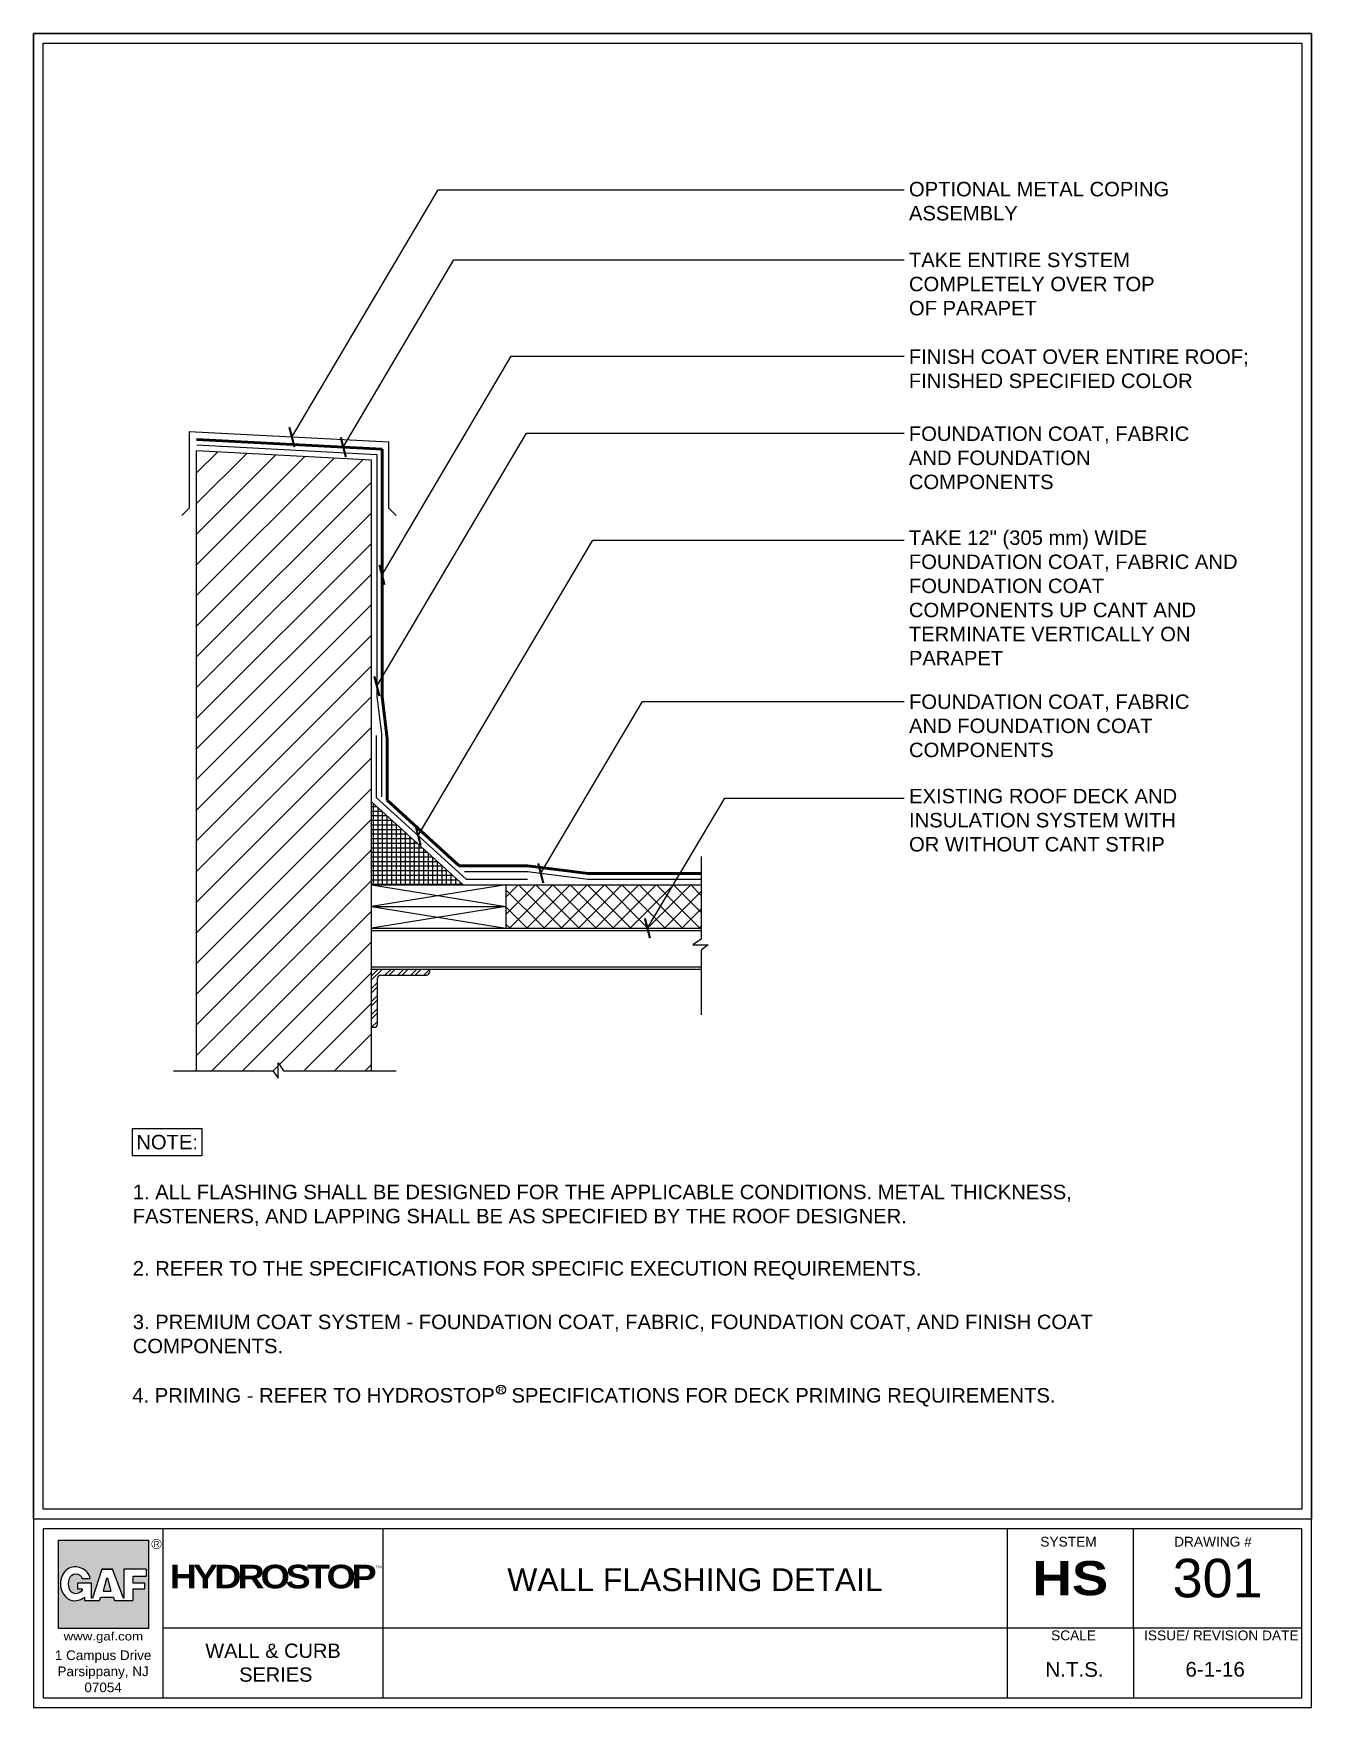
# Model space of a CAD drawing. Header units: inches. Extents: x 14.5 to 80.8, y 24.5 to 111.4.
import ezdxf
from ezdxf.enums import TextEntityAlignment as Align

# ---------------------------------------------------------------- set-up
doc = ezdxf.new("R2010")
doc.units = ezdxf.units.IN
doc.header["$MEASUREMENT"] = 0
doc.styles.add('ARCHQUIK', font='Archquik.shx', dxfattribs={"height": 0.1})
doc.styles.add('ARIAL', font='arial.ttf')
doc.styles.add('FONT', font='arial.ttf', dxfattribs={"height": 0.75})
doc.dimstyles.new('dIM-STYLE', dxfattribs={"dimtxt": 0.75, "dimasz": 0.75, "dimexe": 0.18, "dimexo": 0.0625, "dimgap": 0.09, "dimtad": 0, "dimtih": 1, "dimtoh": 1, "dimdec": 4, "dimzin": 0, "dimdsep": 46, "dimlunit": 4, "dimtxsty": 'FONT', "dimblk": 'ARCHTICK', "dimcen": 0, "dimclrd": 3, "dimclre": 3, "dimclrt": 256, "dimadec": 0, "dimazin": 0, "dimtfac": 1, "dimtdec": 4, "dimtofl": 0, "dimtmove": 0, "dimatfit": 3, "dimldrblk": 'ARCHTICK', "dimfxl": 1, "dimfrac": 2, "dimtolj": 1, "dimtzin": 0, "dimlwd": -1, "dimlwe": -1, "dimarcsym": 0})

# ---------------------------------------------------------------- blocks, each defined once
blk = doc.blocks.new('GAF_LOGO')
h = blk.add_hatch(color=242)
h.paths.add_polyline_path([(0.9999999843750018, 0.999999984375), (-0.01802111514781046, 0.999999984375), (-0.01802111514781046, -0.002743970513160665), (0.9999999843750018, -0.002743970513160499), (0.9999999843750018, 0.6710526210937502)])
edge = h.paths.add_edge_path(flags=16)
edge.add_line((0.3421052578125003, 0.5657894648437503), (0.2499999960937487, 0.5657894648437503))
edge.add_arc((0.1776315761718745, 0.542763149414063), 0.075943396054273, 17.65012421993013, 162.3498757800698)
edge.add_arc((0.2913533789062498, 0.5065789394531254), 0.1952830184252751, 162.3498757800698, 197.65012421993)
edge.add_arc((0.1804031326795207, 0.4712765883809845), 0.07885186654145789, 197.65012421993, 331.9610179646004)
edge.add_line((0.2499999960937487, 0.4342105195312511), (0.2499999960937487, 0.4473684140625002))
edge.add_line((0.2499999960937487, 0.4473684140625002), (0.1973684179687503, 0.4473684140625003))
edge.add_line((0.1973684179687503, 0.4473684140625003), (0.1973684179687503, 0.5131578867187501))
edge.add_line((0.1973684179687503, 0.5131578867187501), (0.3552631523437491, 0.5131578867187501))
edge.add_line((0.3552631523437491, 0.5131578867187501), (0.3552631523437491, 0.3421052578125003))
edge.add_line((0.3552631523437491, 0.3421052578125003), (0.3672600561810685, 0.3421052578125003))
edge.add_line((0.3672600561810685, 0.3421052578125003), (0.473684203125, 0.6710526210937502))
edge.add_line((0.473684203125, 0.6710526210937502), (0.5921052539062508, 0.6710526210937502))
edge.add_line((0.5921052539062508, 0.6710526210937502), (0.7168783917025898, 0.3421052578125004))
edge.add_line((0.7168783917025898, 0.3421052578125004), (0.7236841992187522, 0.3421052578125004))
edge.add_line((0.7236841992187522, 0.3421052578125004), (0.7236841992187522, 0.6710526210937502))
edge.add_line((0.7236841992187522, 0.6710526210937502), (0.9757096308521137, 0.6710526210937502))
edge.add_line((0.9757096308521137, 0.6710526210937502), (0.9757096308521139, 0.5921052539062504))
edge.add_line((0.9757096308521139, 0.5921052539062504), (0.828947355468749, 0.5921052539062504))
edge.add_line((0.828947355468749, 0.5921052539062504), (0.828947355468749, 0.5131578867187501))
edge.add_line((0.828947355468749, 0.5131578867187501), (0.9619798181352781, 0.5131578867187501))
edge.add_line((0.9619798181352781, 0.5131578867187501), (0.9619798181352782, 0.4473684140625002))
edge.add_line((0.9619798181352782, 0.4473684140625002), (0.8289473554687489, 0.4473684140625003))
edge.add_line((0.8289473554687489, 0.4473684140625003), (0.828947355468749, 0.3157894687500002))
edge.add_line((0.828947355468749, 0.3157894687500002), (0.6184210429687518, 0.3157894687500003))
edge.add_line((0.6184210429687518, 0.3157894687500003), (0.6052631484375013, 0.35526315234375))
edge.add_line((0.6052631484375013, 0.35526315234375), (0.4605263085937495, 0.3552631523437498))
edge.add_line((0.4605263085937495, 0.3552631523437498), (0.4473684140624989, 0.3157894687500002))
edge.add_line((0.4473684140624989, 0.3157894687500002), (0.2763157851562497, 0.3157894687500002))
edge.add_line((0.2763157851562497, 0.3157894687500002), (0.2763157851562497, 0.3552631523437499))
edge.add_arc((0.1671059236527185, 0.4777867589039027), 0.1641305212753787, 240.8042829104425, 311.71180968469173, ccw=False)
edge.add_arc((0.2222038028843561, 0.5072653279140215), 0.2193476823067968, 155.1482085443663, 231.9615675140741, ccw=False)
edge.add_arc((0.1895668580481229, 0.5197191371257442), 0.1845148081401703, 124.71226100437019, 154.3980145931274, ccw=False)
edge.add_arc((0.1751212575285651, 0.5254602239943656), 0.171785051789476, 13.577812998885406, 121.84091426695329, ccw=False)
h.paths.add_polyline_path([(0.5263157812499983, 0.5657894648437498), (0.5394736757812488, 0.5657894648437498), (0.5789473593750003, 0.421052625), (0.4868420976562504, 0.421052625)], flags=0)
at = {"color": 242}
for p, q in [((0.9757096308521138, 0.6710526210937502), (0.9757096308521138, 0.5921052539062504)), ((0.5263157812499983, 0.5657894648437498), (0.4868420976562504, 0.421052625)), ((0.4868420976562504, 0.421052625), (0.5789473593750003, 0.421052625)), ((0.5394736757812488, 0.5657894648437498), (0.5263157812499983, 0.5657894648437498)), ((0.5789473593750003, 0.421052625), (0.5394736757812488, 0.5657894648437498))]:
    blk.add_line(p, q, dxfattribs=at)
for points in [[(0.9999999843750018, 0.6710526210937502), (0.9999999843750019, -0.00274397051316061), (-0.01802111514781046, -0.00274397051316061), (-0.01802111514781046, 0.999999984375), (0.9999999843750018, 0.999999984375), (0.9999999843750018, 0.6710526210937502)], [(0.9757096308521138, 0.6710526210937502), (0.7236841992187522, 0.6710526210937502), (0.7236841992187522, 0.3421052578125003), (0.7168783917025898, 0.3421052578125003), (0.5921052539062508, 0.6710526210937502), (0.4736842031249999, 0.6710526210937502), (0.5921052539062508, 0.6710526210937502)]]:
    blk.add_lwpolyline(points, dxfattribs=at)
at = {"const_width": 0.006578947265625}
blk.add_lwpolyline([(1.146718681227561, 0.9569249246062017, 0.9999999999999999), (1.038984530952376, 0.9569249246062017, 0.9999999999999999)], format="xyb", close=True, dxfattribs=at)
at = {"color": 242}
for points in [[(0.4736842031249999, 0.6710526210937502), (0.3672600561810686, 0.3421052578125003), (0.3552631523437491, 0.3421052578125003), (0.3552631523437491, 0.5131578867187501), (0.1973684179687503, 0.5131578867187501), (0.1973684179687503, 0.4473684140625003), (0.2499999960937487, 0.4473684140625003), (0.2499999960937487, 0.4342105195312511, -0.6638381309650001), (0.1052631562500004, 0.4473684140625003, -0.1552561087471992), (0.1052631562500004, 0.5657894648437503, -0.7312178527831996), (0.2499999960937487, 0.5657894648437503), (0.3421052578125003, 0.5657894648437503, 0.5109723306082545), (0.08449389586529144, 0.6713944055155814, 0.1302578243974809), (0.02316816522774692, 0.599451122242597, 0.172358814401925)], [(0.08704397350846876, 0.3345076182265967, 0.3196577466454945), (0.2763157851562497, 0.3552631523437499), (0.2763157851562497, 0.3157894687500002), (0.4473684140624989, 0.3157894687500002), (0.4605263085937494, 0.3552631523437499), (0.6052631484375013, 0.3552631523437499), (0.6184210429687518, 0.3157894687500002), (0.828947355468749, 0.3157894687500002), (0.828947355468749, 0.4473684140625003), (0.9619798181352781, 0.4473684140625003), (0.9619798181352781, 0.5131578867187501), (0.828947355468749, 0.5131578867187501), (0.828947355468749, 0.5921052539062504), (0.9757096308521139, 0.5921052539062504)]]:
    blk.add_lwpolyline(points, format="xyb", dxfattribs=at)
blk.add_arc((0.222203802884356, 0.5072653279140215), 0.2193476823067967, 155.1482085443668, 231.9615675140741, dxfattribs=at)
at = {"style": 'ARIAL'}
blk.add_text('R', height=0.06578947265625, dxfattribs=at).set_placement((1.092851606089969, 0.956924924606203), align=Align.MIDDLE)
at = {"style": 'ARIAL', "width": 1.133105524367421}
blk.add_text('www.gaf.com', height=0.09481817704846432, dxfattribs=at).set_placement((0.03995709321242522, -0.1363967728893486), (0.9407297751728345, -0.1363967728893486), align=Align.FIT)
blk = doc.blocks.new('HydroStop')
at = {"color": 174, "linetype": 'Continuous', "style": 'ARIAL'}
blk.add_text('TM', height=0.07930227829834807, dxfattribs=at).set_placement((6.460029172047104, 0.5633620407934359))
at = {"lineweight": -2, "insert": (0.9349556855740957, 0.6638381548218604), "char_height": 0.633319658458992, "width": 5.94393791725881, "attachment_point": 1, "style": 'ARCHQUIK'}
blk.add_mtext('{\\fArial Black|b0|i0|c0|p34;\\T0.85;\\C154;HYDRO\\C132;STOP}', dxfattribs=at)

msp = doc.modelspace()

# ---------------------------------------------------------------- hatches: boundary and pattern name
h = msp.add_hatch()
h.set_pattern_fill('ANSI31', color=256, scale=9)
h.set_pattern_definition([(45, (-2.190129571172974, -8.156325032825976), (-0.795495128834866, 0.7954951288348661), [])])
h.paths.add_polyline_path([(32.02780652644201, 89.24993256304434), (22.95564198635044, 89.73395490806097), (22.95564198635045, 57.55297598575197), (26.9062228989464, 57.55297598575197), (27.18728721909664, 57.17822355888499), (27.18728721909664, 57.97457246597733), (27.4683515392469, 57.55297598575197), (32.02780652644201, 57.55297598575196)])
h = msp.add_hatch()
h.set_pattern_fill('NET', color=256, scale=1.8984375)
h.set_pattern_definition([(0, (-4.650416044161709, -27.20933541344292), (0, 0.2373046875), []), (90, (-4.650416044161709, -27.20933541344292), (-0.2373046875, 1.453072129847689e-17), [])])
h.paths.add_polyline_path([(32.02780652644201, 71.51161815165369), (32.02780652644201, 67.20196524268334), (36.7903181575632, 67.20196524268334)])
h = msp.add_hatch()
h.set_pattern_fill('ANSI37', color=256, scale=5.0625)
h.set_pattern_definition([(45, (-4.650416044161709, -27.20933541344292), (-0.4474660099696121, 0.4474660099696122), []), (135, (-4.650416044161709, -27.20933541344292), (-0.4474660099696122, -0.4474660099696121), [])])
h.paths.add_polyline_path([(49.14264331392894, 67.20196524268334), (39.00757047683965, 67.20196524268334), (39.00757047683965, 64.95354930054111), (49.14261636807502, 64.95354930054111)])
h = msp.add_hatch()
h.set_pattern_fill('ANSI32', color=256, scale=1.265625)
h.set_pattern_definition([(45, (-4.650416044161709, -27.20933541344292), (-0.335599507477209, 0.3355995074772091), []), (45, (-4.426683039552334, -27.20933541344292), (-0.335599507477209, 0.3355995074772091), [])])
h.paths.add_polyline_path([(32.02780652644201, 59.81618662349324), (32.18183134445803, 59.81618662349324, 0.414213562373094), (32.34003446945803, 59.97438974849324), (32.34003446945803, 62.36567732009675, -0.4142135623730945), (32.49823759445803, 62.52388044509675), (34.88330324687049, 62.52388044509675, 0.414213562373095), (35.04150637187049, 62.68208357009675), (35.04150637187049, 62.83610838811278), (32.02780652644201, 62.83610838811278)])

# ---------------------------------------------------------------- linework, layer by layer
for p, q in [((32.93271148054669, 90.1727789666689), (22.56530774805056, 90.72026864579927)), ((22.56530774805056, 90.72026864579927), (22.56530774805056, 86.7541059217704)), ((22.95564198635045, 57.55297598575197), (22.95564198635044, 89.73395490806097)), ((32.02780652644201, 89.24993256304434), (22.95564198635044, 89.73395490806097)), ((22.96348220159674, 90.03389560493102), (32.30887084659224, 89.53424213895164)), ((32.30887084659224, 89.53424213895164), (32.30887084659224, 76.9768892022102)), ((32.93271148054669, 86.75410592177039), (32.93271148054669, 90.17277896666891)), ((32.02780652644201, 57.55297598575196), (32.02780652644201, 89.24993256304434)), ((22.56530774805056, 86.7541059217704), (22.19055532118358, 86.37945211396313)), ((32.93271148054669, 86.75410592177039), (33.30746390741368, 86.37945211396311)), ((32.30887084659224, 76.9768892022102), (32.55088201910055, 75.04060258402428)), ((32.27476648850751, 74.96259490780017), (32.27476648850752, 71.74724884126287)), ((32.55088201910055, 75.04060258402428), (32.55088201910055, 71.77719927943076)), ((32.02780652644201, 71.51161815165369), (36.7903181575632, 67.20196524268334)), ((32.27476648850752, 71.74724884126289), (36.93869053288675, 67.50645158951775)), ((49.14266109188124, 68.6853931387184), (49.1426096297157, 64.39128712166955)), ((36.85274402235446, 67.89683513734249), (40.11634456506741, 67.89678582781265)), ((40.11634456506741, 67.89678582781265), (43.25479752101873, 67.50645158951276)), ((39.00757047683965, 67.20206386174304), (32.02780652644201, 66.07770796208239)), ((32.02780652644201, 67.20196524268334), (49.14265051812441, 67.20196524268334)), ((32.02780652644201, 67.20196524268334), (39.00757047683965, 66.07775727161224)), ((36.93869053288675, 67.50645158951775), (40.11624594600771, 67.50645158951276)), ((39.00757047683965, 67.20206386174304), (39.00757047683965, 64.95345068148143)), ((43.25479752101873, 67.50645158951276), (49.14265051812441, 67.50645158951276)), ((32.02780652644201, 66.07770796208239), (39.00757047683965, 66.07770796208239)), ((32.02780652644201, 66.07770796208239), (39.00757047683965, 64.95354930054111)), ((39.00757047683965, 66.07775727161224), (32.02839429603775, 64.95354930054111)), ((32.02839429603775, 64.95354930054111), (49.14261636807504, 64.95354930054111)), ((32.02839429603775, 64.83146935615932), (49.14261490502352, 64.83146935615932)), ((49.14266109188124, 64.39132204118093), (48.70548280022297, 64.09467590959783)), ((48.70548280022297, 64.09467590959783), (49.50183170731533, 64.09467590959783)), ((49.50183170731533, 64.09467590959783), (49.14256247282153, 63.81361158944756)), ((49.14260270701422, 63.8136430655522), (49.14256247282153, 60.45642155907758)), ((32.02839429603775, 62.95379375510018), (49.14259240225989, 62.95379375510016)), ((32.02839429603775, 62.83610838811278), (49.14259099187463, 62.83610838811278)), ((35.04150637187049, 62.82978784986203), (35.04150637187049, 62.68208357009675)), ((32.34003446945803, 59.97438974849324), (32.34003446945803, 62.36567732009675)), ((32.49823759445803, 62.52388044509675), (34.88330324687049, 62.52388044509675)), ((32.02780652644201, 59.81618662349324), (32.18183134445803, 59.81618662349324)), ((21.75327841046563, 57.55297598575197), (26.9062228989464, 57.55297598575197)), ((26.9062228989464, 57.55297598575197), (27.18728721909664, 57.17822355888499)), ((27.18728721909664, 57.17822355888499), (27.18728721909664, 57.97457246597733)), ((27.18728721909664, 57.97457246597733), (27.46835153924688, 57.55297598575197)), ((27.4683515392469, 57.55297598575197), (33.31470220842269, 57.55297598575197)), ((21.20705469467076, 33.78611375226865), (21.20705469467076, 25.02717102045245)), ((32.6318562415896, 25.02717102045245), (32.6318562415896, 33.78611375226865)), ((71.56792847675739, 28.65521179804592), (71.56792847675739, 33.78611375226865))]:
    msp.add_line(p, q)
at = {"lineweight": 50}
for p, q in [((22.95564198635044, 90.32275083079769), (32.57430404577973, 89.81530645910189)), ((32.57430404577973, 89.81530645910189), (32.57430404577973, 76.9767905831505)), ((32.57430404577973, 76.9767905831505), (32.84762676974339, 74.79070188673985)), ((32.84762676974339, 74.79070188673985), (32.84757746021354, 71.60530625837045)), ((32.84757746021354, 71.60530625837045), (36.57172901173407, 68.19348126892562)), ((36.57172901173407, 68.19348126892562), (40.1318277574406, 68.19348126892562)), ((40.1318277574406, 68.19348126892562), (43.27047795151132, 67.8030977210959)), ((43.27047795151132, 67.8030977210959), (49.14265051812441, 67.8030977210959))]:
    msp.add_line(p, q, dxfattribs=at)
at = {"linetype": 'Continuous'}
for p, q in [((65.01569888488676, 33.78611375226865), (65.01569888488676, 25.02717102045245)), ((21.20705469467076, 28.65521179804592), (80.29722166968178, 28.65521179804592)), ((71.56792847675739, 28.65521179804592), (71.56792847675739, 25.02717102045245))]:
    msp.add_line(p, q, dxfattribs=at)
for points in [[(14.49001371606128, 111.3851559938448), (14.49001371606128, 24.51839938696503), (80.80599330317555, 24.51839938696503), (80.80599330317555, 111.3851559938448)], [(14.49001371606128, 111.3851559938448), (80.80599330317555, 111.3851559938448), (80.80599330317555, 34.29488538575606), (14.49001371606128, 34.29488538575606)], [(14.99878534955506, 110.8763843603538), (80.29722166968178, 110.8763843603538), (80.29722166968178, 34.80365701925211), (14.99878534955506, 34.80365701925211)], [(80.80599330317555, 34.29488538575606), (14.49001371606128, 34.29488538575606), (14.49001371606128, 24.51839938696503), (80.80599330317555, 24.51839938696503)], [(80.29722166968178, 33.78611375226865), (14.99878534954415, 33.78611375226865), (14.99878534954415, 25.02717102045245), (80.29722166968178, 25.02717102045245)]]:
    msp.add_lwpolyline(points, close=True, dxfattribs=at)
msp.add_lwpolyline([(19.6212313395464, 54.56344847578086), (23.23017247385826, 54.56344847578086), (23.23017247385826, 53.1424620511759), (19.6212313395464, 53.1424620511759)], close=True)
msp.add_circle((38.74800003648841, 41.01376812821567), 0.2317057053845815, dxfattribs=at)
for centre, start, end in [((34.88330324687049, 62.68208357009675), 270, 8.142219984546603e-13), ((32.49823759445803, 62.36567732009675), 90, 179.9999999999999), ((32.18183134445803, 59.97438974849324), 270, 359.9999999999999)]:
    msp.add_arc(centre, 0.158203125, start, end)

# ---------------------------------------------------------------- block references
at = {"linetype": 'Continuous', "xscale": 4.578944701403998, "yscale": 4.578944701396722, "zscale": 4.578944701398359}
msp.add_blockref('GAF_LOGO', (15.87060638633879, 28.62272093202319), dxfattribs=at)
at = {"xscale": 1.934332076455829, "yscale": 1.934332076455829, "zscale": 1.934332076455829}
msp.add_blockref('HydroStop', (19.74687504737987, 30.64248056082877), dxfattribs=at)

# ---------------------------------------------------------------- texts
at = {"linetype": 'Continuous'}
for s, height, style, p in [('4. PRIMING - REFER TO HYDROSTOP   SPECIFICATIONS FOR DECK PRIMING REQUIREMENTS.', 0.75, 'FONT', (19.62001030927161, 40.34245566153274)), ('N.T.S.', 0.7631574502330598, 'ARIAL', (66.99815271592591, 26.11325017496029)), ('6-1-16', 0.7631574502330598, 'ARIAL', (74.26414294412801, 26.12102215814912))]:
    msp.add_text(s, height=height, dxfattribs=dict(at, style=style)).set_placement(p)
at = {"linetype": 'Continuous', "ltscale": 0.6, "style": 'FONT'}
msp.add_text('R', height=0.3, dxfattribs=at).set_placement((38.59844366349887, 40.85410288033958))
at = {"style": 'ARIAL'}
for s, p in [('SYSTEM', (68.19558099794061, 33.12265175710945)), ('DRAWING #', (75.69039278614467, 33.12265175710945)), ('SCALE', (68.45888497711051, 28.26339685077483)), ('ISSUE/ REVISION DATE', (76.12673907382349, 28.2711688339673))]:
    msp.add_text(s, height=0.5087716334887066, dxfattribs=at).set_placement(p, align=Align.MIDDLE)
at = {"linetype": 'Continuous'}
for s, insert, char_height, width, attachment_point, style in [('OPTIONAL METAL COPING ASSEMBLY', (59.91684728983205, 103.6844015339458), 0.75, 13.66087203773782, 1, 'FONT'), ('TAKE ENTIRE SYSTEM COMPLETELY OVER TOP OF PARAPET ', (59.91684728983205, 100.0105369577532), 0.75, 13.66087203773782, 1, 'FONT'), ('FINISH COAT OVER ENTIRE ROOF; FINISHED SPECIFIED COLOR', (59.91310616493342, 94.98828409934788), 0.75, 18.38307016392673, 1, 'FONT'), ('FOUNDATION COAT, FABRIC AND FOUNDATION COMPONENTS', (59.91310616493342, 90.99129238372427), 0.75, 16.24060043689133, 1, 'FONT'), ('TAKE 12" (305 mm) WIDE FOUNDATION COAT, FABRIC AND FOUNDATION COAT COMPONENTS UP CANT AND TERMINATE VERTICALLY ON PARAPET', (59.91456228921948, 85.59704321357401), 0.75, 17.63400082624617, 1, 'FONT'), ('FOUNDATION COAT, FABRIC AND FOUNDATION COAT COMPONENTS', (59.92193748160958, 77.08469754595376), 0.75, 15.49134683980174, 1, 'FONT'), ('EXISTING ROOF DECK AND INSULATION SYSTEM WITH OR WITHOUT CANT STRIP', (59.92193748160958, 72.18906750714768), 0.75, 15.49134683980174, 1, 'FONT'), ('NOTE:', (21.42570190670187, 53.85295526347838), 0.75, 3.608941134311863, 5, 'FONT'), ('1. ALL FLASHING SHALL BE DESIGNED FOR THE APPLICABLE CONDITIONS. METAL THICKNESS, FASTENERS, AND LAPPING SHALL BE AS SPECIFIED BY THE ROOF DESIGNER.', (19.64190993783643, 51.64535953586537), 0.75, 54.625, 1, 'FONT'), ('2. REFER TO THE SPECIFICATIONS FOR SPECIFIC EXECUTION REQUIREMENTS.', (19.64190993783643, 47.68294007627921), 0.75, 54.625, 1, 'FONT'), ('3. PREMIUM COAT SYSTEM - FOUNDATION COAT, FABRIC, FOUNDATION COAT, AND FINISH COAT COMPONENTS.', (19.64190993783643, 44.90358470102908), 0.75, 54.625, 1, 'FONT'), ('{\\fArial Black|b0|i0|c0|p34;HS}', (68.29181368082207, 31.22066277515729), 1.770582097118444, 6.552229591870622, 5, 'ARIAL'), ('301', (75.93257507321958, 31.22066277515728), 2, 8.729293192924388, 5, 'ARIAL'), ('WALL FLASHING DETAIL', (48.81334070818922, 31.14208659105088), 1.183652803665149, 31.89363879164056, 5, 'ARIAL')]:
    msp.add_mtext(s, dxfattribs=dict(at, insert=insert, char_height=char_height, width=width, attachment_point=attachment_point, style=style))
at = {"attachment_point": 5, "style": 'ARIAL'}
for s, insert, char_height, width in [('WALL & CURB\\P SERIES', (26.91945546813018, 26.84119140924918), 0.7419714262123118, 11.42480154691884), ('1 Campus Drive\\PParsippany, NJ 07054', (18.10292002210745, 26.39340186921985), 0.5, 6.20826934512661)]:
    msp.add_mtext(s, dxfattribs=dict(at, insert=insert, char_height=char_height, width=width))

# ---------------------------------------------------------------- leaders
for points in [[(27.89962152761396, 90.43857017867005), (35.48779166194367, 103.2676029489529), (59.66457031683171, 103.2676029489529)], [(30.56449460025376, 89.92133643343844), (36.3050930822933, 99.64667600520296), (59.66457031683171, 99.64667600520296)], [(32.57430404577973, 83.28944584408539), (39.28483941360128, 94.63469464793674), (59.66457031683171, 94.63469464793674)], [(32.30887084659224, 77.51650398832031), (40.07399683235873, 90.64470933602144), (59.66457031683171, 90.64470933602144)], [(34.44839867141569, 69.7708158419539), (43.50790063062277, 85.0873737814361), (59.66457031683171, 85.0873737814361)], [(40.81191463812169, 67.810276704222), (46.08516679828608, 76.72556505057241), (59.66457031683171, 76.72556505057241)], [(46.34886772478785, 64.95354930054111), (50.36834100257397, 71.70326336734058), (59.66457031683171, 71.70326336734058)]]:
    msp.add_leader(points, dimstyle='dIM-STYLE', override={"dimgap": 0.09, "dimtad": 0, "dimclrd": 256})

doc.saveas('drawing.dxf')
